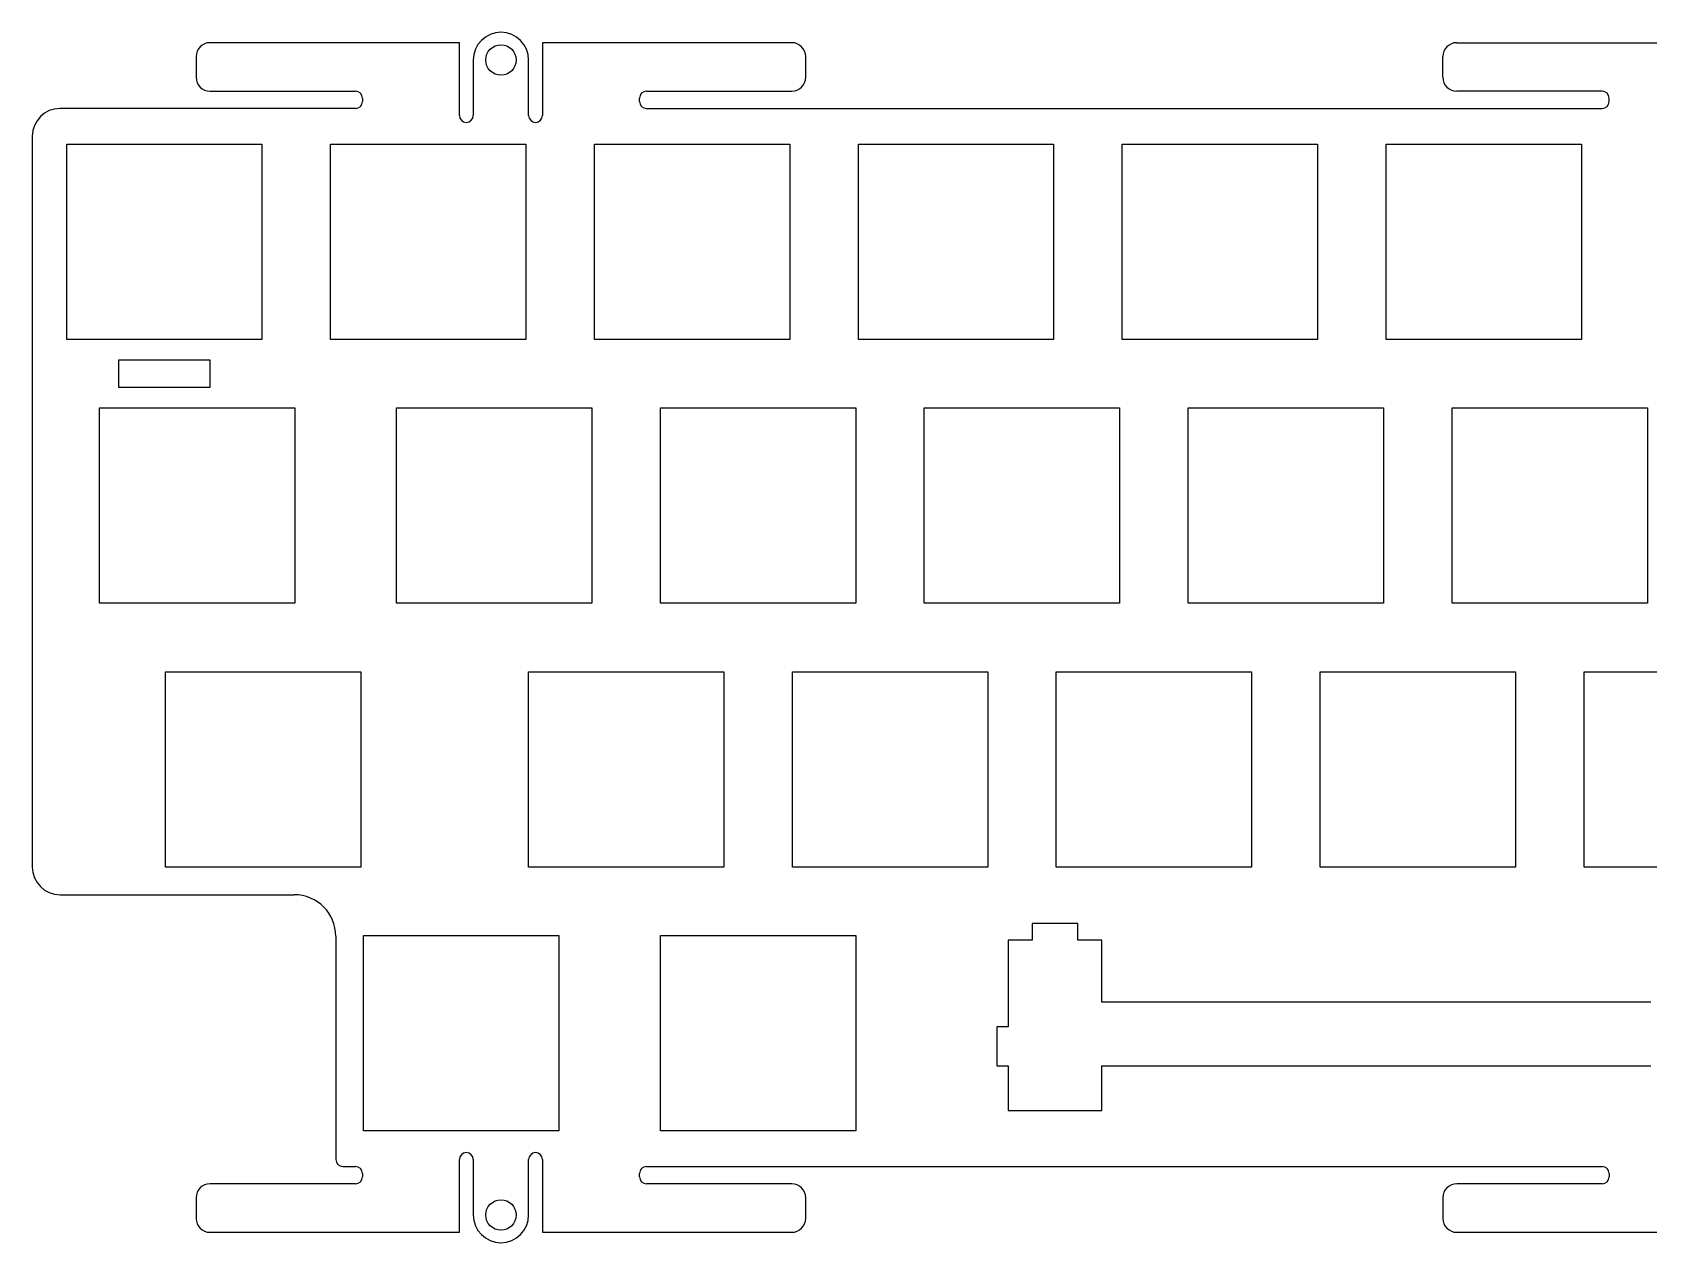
# Model space of a CAD drawing. Header units: millimetres. Extents: x -257 to -10, y 133 to 221.
# Drawn here: x -257.2 to -140.5, y 133.5 to 220.9 of the extents above; entities that cross this region are included whole.
import ezdxf

# ---------------------------------------------------------------- set-up
doc = ezdxf.new("R2010")
doc.units = ezdxf.units.MM
for name, color, linetype in [('Shape', 7, 'CONTINUOUS'), ('Shape003', 7, 'CONTINUOUS'), ('Shape184', 7, 'CONTINUOUS'), ('Shape185', 7, 'CONTINUOUS'), ('Shape186', 7, 'CONTINUOUS'), ('Shape187', 7, 'CONTINUOUS'), ('Shape188', 7, 'CONTINUOUS'), ('Shape189', 7, 'CONTINUOUS'), ('Shape190', 7, 'CONTINUOUS'), ('Shape191', 7, 'CONTINUOUS'), ('Shape192', 7, 'CONTINUOUS'), ('Shape225', 7, 'CONTINUOUS'), ('Shape226', 7, 'CONTINUOUS'), ('Shape227', 7, 'CONTINUOUS'), ('Shape228', 7, 'CONTINUOUS'), ('Shape229', 7, 'CONTINUOUS'), ('Shape230', 7, 'CONTINUOUS'), ('Shape231', 7, 'CONTINUOUS'), ('Shape232', 7, 'CONTINUOUS'), ('Shape233', 7, 'CONTINUOUS'), ('Shape276', 7, 'CONTINUOUS'), ('Shape277', 7, 'CONTINUOUS'), ('Shape278', 7, 'CONTINUOUS'), ('Shape279', 7, 'CONTINUOUS'), ('Shape280', 7, 'CONTINUOUS'), ('Shape281', 7, 'CONTINUOUS'), ('Shape282', 7, 'CONTINUOUS'), ('Shape283', 7, 'CONTINUOUS'), ('Shape284', 7, 'CONTINUOUS'), ('Shape285', 7, 'CONTINUOUS'), ('Shape286', 7, 'CONTINUOUS'), ('Shape287', 7, 'CONTINUOUS'), ('Shape288', 7, 'CONTINUOUS'), ('Shape289', 7, 'CONTINUOUS'), ('Shape290', 7, 'CONTINUOUS'), ('Shape291', 7, 'CONTINUOUS'), ('Shape292', 7, 'CONTINUOUS'), ('Shape293', 7, 'CONTINUOUS'), ('Shape294', 7, 'CONTINUOUS'), ('Shape295', 7, 'CONTINUOUS'), ('Shape296', 7, 'CONTINUOUS'), ('Shape297', 7, 'CONTINUOUS'), ('Shape298', 7, 'CONTINUOUS'), ('Shape299', 7, 'CONTINUOUS'), ('Shape300', 7, 'CONTINUOUS'), ('Shape301', 7, 'CONTINUOUS'), ('Shape315', 7, 'CONTINUOUS'), ('Shape316', 7, 'CONTINUOUS'), ('Shape317', 7, 'CONTINUOUS'), ('Shape318', 7, 'CONTINUOUS'), ('Shape319', 7, 'CONTINUOUS'), ('Shape320', 7, 'CONTINUOUS'), ('Shape321', 7, 'CONTINUOUS'), ('Shape322', 7, 'CONTINUOUS'), ('Shape323', 7, 'CONTINUOUS'), ('Shape324', 7, 'CONTINUOUS'), ('Shape325', 7, 'CONTINUOUS'), ('Shape326', 7, 'CONTINUOUS'), ('Shape327', 7, 'CONTINUOUS'), ('Shape328', 7, 'CONTINUOUS'), ('Shape329', 7, 'CONTINUOUS'), ('Shape330', 7, 'CONTINUOUS'), ('Shape331', 7, 'CONTINUOUS'), ('Shape332', 7, 'CONTINUOUS'), ('Shape333', 7, 'CONTINUOUS'), ('Shape334', 7, 'CONTINUOUS'), ('Shape335', 7, 'CONTINUOUS'), ('Shape336', 7, 'CONTINUOUS'), ('Shape337', 7, 'CONTINUOUS'), ('Shape338', 7, 'CONTINUOUS'), ('Shape339', 7, 'CONTINUOUS'), ('Shape340', 7, 'CONTINUOUS'), ('Shape341', 7, 'CONTINUOUS'), ('Shape342', 7, 'CONTINUOUS'), ('Shape343', 7, 'CONTINUOUS'), ('Shape344', 7, 'CONTINUOUS'), ('Shape345', 7, 'CONTINUOUS'), ('Shape346', 7, 'CONTINUOUS'), ('Shape347', 7, 'CONTINUOUS'), ('Shape348', 7, 'CONTINUOUS'), ('Shape349', 7, 'CONTINUOUS'), ('Shape350', 7, 'CONTINUOUS'), ('Shape351', 7, 'CONTINUOUS'), ('Shape376', 7, 'CONTINUOUS'), ('Shape377', 7, 'CONTINUOUS'), ('Shape378', 7, 'CONTINUOUS'), ('Shape379', 7, 'CONTINUOUS'), ('Shape384', 7, 'CONTINUOUS'), ('Shape385', 7, 'CONTINUOUS'), ('Shape386', 7, 'CONTINUOUS'), ('Shape387', 7, 'CONTINUOUS'), ('Shape388', 7, 'CONTINUOUS'), ('Shape389', 7, 'CONTINUOUS'), ('Shape390', 7, 'CONTINUOUS'), ('Shape391', 7, 'CONTINUOUS'), ('Shape404', 7, 'CONTINUOUS'), ('Shape405', 7, 'CONTINUOUS'), ('Shape406', 7, 'CONTINUOUS'), ('Shape407', 7, 'CONTINUOUS'), ('Shape412', 7, 'CONTINUOUS'), ('Shape413', 7, 'CONTINUOUS'), ('Shape414', 7, 'CONTINUOUS'), ('Shape415', 7, 'CONTINUOUS'), ('Shape416', 7, 'CONTINUOUS'), ('Shape417', 7, 'CONTINUOUS'), ('Shape418', 7, 'CONTINUOUS'), ('Shape419', 7, 'CONTINUOUS'), ('Shape420', 7, 'CONTINUOUS'), ('Shape421', 7, 'CONTINUOUS'), ('Shape422', 7, 'CONTINUOUS'), ('Shape423', 7, 'CONTINUOUS'), ('Shape424', 7, 'CONTINUOUS'), ('Shape425', 7, 'CONTINUOUS'), ('Shape426', 7, 'CONTINUOUS'), ('Shape427', 7, 'CONTINUOUS'), ('Shape432', 7, 'CONTINUOUS'), ('Shape433', 7, 'CONTINUOUS'), ('Shape434', 7, 'CONTINUOUS'), ('Shape435', 7, 'CONTINUOUS'), ('Shape440', 7, 'CONTINUOUS'), ('Shape441', 7, 'CONTINUOUS'), ('Shape442', 7, 'CONTINUOUS'), ('Shape443', 7, 'CONTINUOUS'), ('Shape448', 7, 'CONTINUOUS'), ('Shape450', 7, 'CONTINUOUS'), ('Shape451', 7, 'CONTINUOUS'), ('Shape456', 7, 'CONTINUOUS'), ('Shape457', 7, 'CONTINUOUS'), ('Shape458', 7, 'CONTINUOUS'), ('Shape459', 7, 'CONTINUOUS'), ('Shape468', 7, 'CONTINUOUS'), ('Shape469', 7, 'CONTINUOUS'), ('Shape470', 7, 'CONTINUOUS'), ('Shape471', 7, 'CONTINUOUS'), ('Shape476', 7, 'CONTINUOUS'), ('Shape477', 7, 'CONTINUOUS'), ('Shape478', 7, 'CONTINUOUS'), ('Shape479', 7, 'CONTINUOUS'), ('Shape484', 7, 'CONTINUOUS'), ('Shape485', 7, 'CONTINUOUS'), ('Shape486', 7, 'CONTINUOUS'), ('Shape487', 7, 'CONTINUOUS'), ('Shape488', 7, 'CONTINUOUS'), ('Shape489', 7, 'CONTINUOUS'), ('Shape490', 7, 'CONTINUOUS'), ('Shape491', 7, 'CONTINUOUS'), ('Shape492', 7, 'CONTINUOUS'), ('Shape493', 7, 'CONTINUOUS'), ('Shape494', 7, 'CONTINUOUS'), ('Shape495', 7, 'CONTINUOUS'), ('Shape496', 7, 'CONTINUOUS'), ('Shape497', 7, 'CONTINUOUS'), ('Shape498', 7, 'CONTINUOUS'), ('Shape499', 7, 'CONTINUOUS'), ('Shape508', 7, 'CONTINUOUS'), ('Shape509', 7, 'CONTINUOUS'), ('Shape510', 7, 'CONTINUOUS'), ('Shape511', 7, 'CONTINUOUS'), ('Shape525', 7, 'CONTINUOUS'), ('Shape526', 7, 'CONTINUOUS'), ('Shape527', 7, 'CONTINUOUS'), ('Shape528', 7, 'CONTINUOUS'), ('Shape529', 7, 'CONTINUOUS'), ('Shape530', 7, 'CONTINUOUS'), ('Shape531', 7, 'CONTINUOUS'), ('Shape532', 7, 'CONTINUOUS'), ('Shape533', 7, 'CONTINUOUS'), ('Shape534', 7, 'CONTINUOUS'), ('Shape535', 7, 'CONTINUOUS'), ('Shape536', 7, 'CONTINUOUS'), ('Shape537', 7, 'CONTINUOUS'), ('Shape538', 7, 'CONTINUOUS'), ('Shape539', 7, 'CONTINUOUS')]:
    doc.layers.add(name, color=color, linetype=linetype)

msp = doc.modelspace()

# ---------------------------------------------------------------- linework, layer by layer
at = {"layer": 'Shape'}
msp.add_circle((-223.335, 218.854), 1.1, dxfattribs=at)
at = {"layer": 'Shape003'}
msp.add_circle((-223.335, 135.456), 1.1, dxfattribs=at)
at = {"layer": 'Shape184'}
msp.add_line((-212.835, 138.955), (-143.835, 138.955), dxfattribs=at)
at = {"layer": 'Shape185'}
msp.add_arc((-143.835, 138.455), 0.5, 0, 90, dxfattribs=at)
at = {"layer": 'Shape186'}
msp.add_line((-143.335, 138.455), (-143.335, 138.206), dxfattribs=at)
at = {"layer": 'Shape187'}
msp.add_arc((-143.835, 138.206), 0.5, -90, 0, dxfattribs=at)
at = {"layer": 'Shape188'}
msp.add_line((-143.835, 137.706), (-154.335, 137.706), dxfattribs=at)
at = {"layer": 'Shape189'}
msp.add_arc((-154.335, 136.706), 1, 90, 180, dxfattribs=at)
at = {"layer": 'Shape190'}
msp.add_line((-155.335, 136.706), (-155.335, 135.206), dxfattribs=at)
at = {"layer": 'Shape191'}
msp.add_arc((-154.335, 135.206), 1, 180, -90, dxfattribs=at)
at = {"layer": 'Shape192'}
msp.add_line((-154.335, 134.206), (-136.335, 134.206), dxfattribs=at)
at = {"layer": 'Shape225'}
msp.add_line((-212.835, 215.355), (-143.835, 215.355), dxfattribs=at)
at = {"layer": 'Shape226'}
msp.add_arc((-143.835, 215.855), 0.5, -90, 0, dxfattribs=at)
at = {"layer": 'Shape227'}
msp.add_line((-143.335, 215.855), (-143.335, 216.104), dxfattribs=at)
at = {"layer": 'Shape228'}
msp.add_arc((-143.835, 216.104), 0.5, 0, 90, dxfattribs=at)
at = {"layer": 'Shape229'}
msp.add_line((-143.835, 216.604), (-154.335, 216.604), dxfattribs=at)
at = {"layer": 'Shape230'}
msp.add_arc((-154.335, 217.604), 1, 180, -90, dxfattribs=at)
at = {"layer": 'Shape231'}
msp.add_line((-155.335, 217.604), (-155.335, 219.104), dxfattribs=at)
at = {"layer": 'Shape232'}
msp.add_arc((-154.335, 219.104), 1, 90, 180, dxfattribs=at)
at = {"layer": 'Shape233'}
msp.add_line((-154.335, 220.104), (-136.335, 220.104), dxfattribs=at)
at = {"layer": 'Shape276'}
msp.add_arc((-212.835, 215.855), 0.5, 180, -90, dxfattribs=at)
at = {"layer": 'Shape277'}
msp.add_line((-213.335, 215.855), (-213.335, 216.104), dxfattribs=at)
at = {"layer": 'Shape278'}
msp.add_arc((-212.835, 216.104), 0.5, 90, 180, dxfattribs=at)
at = {"layer": 'Shape279'}
msp.add_line((-212.835, 216.604), (-202.335, 216.604), dxfattribs=at)
at = {"layer": 'Shape280'}
msp.add_arc((-202.335, 217.604), 1, -90, 0, dxfattribs=at)
at = {"layer": 'Shape281'}
msp.add_line((-201.335, 217.604), (-201.335, 219.104), dxfattribs=at)
at = {"layer": 'Shape282'}
msp.add_arc((-202.335, 219.104), 1, 0, 90, dxfattribs=at)
at = {"layer": 'Shape283'}
msp.add_line((-202.335, 220.104), (-220.335, 220.104), dxfattribs=at)
at = {"layer": 'Shape284'}
msp.add_line((-220.335, 220.104), (-220.335, 214.854), dxfattribs=at)
at = {"layer": 'Shape285'}
msp.add_arc((-220.835, 214.854), 0.5, 180, 0, dxfattribs=at)
at = {"layer": 'Shape286'}
msp.add_line((-221.335, 214.854), (-221.335, 218.854), dxfattribs=at)
at = {"layer": 'Shape287'}
msp.add_arc((-223.335, 218.854), 2, 0, 180, dxfattribs=at)
at = {"layer": 'Shape288'}
msp.add_line((-225.335, 218.854), (-225.335, 214.854), dxfattribs=at)
at = {"layer": 'Shape289'}
msp.add_arc((-225.835, 214.854), 0.5, 180, 0, dxfattribs=at)
at = {"layer": 'Shape290'}
msp.add_line((-226.335, 214.854), (-226.335, 220.104), dxfattribs=at)
at = {"layer": 'Shape291'}
msp.add_line((-226.335, 220.104), (-244.335, 220.104), dxfattribs=at)
at = {"layer": 'Shape292'}
msp.add_arc((-244.335, 219.104), 1, 90, 180, dxfattribs=at)
at = {"layer": 'Shape293'}
msp.add_line((-245.335, 219.104), (-245.335, 217.604), dxfattribs=at)
at = {"layer": 'Shape294'}
msp.add_arc((-244.335, 217.604), 1, 180, -90, dxfattribs=at)
at = {"layer": 'Shape295'}
msp.add_line((-244.335, 216.604), (-233.835, 216.604), dxfattribs=at)
at = {"layer": 'Shape296'}
msp.add_arc((-233.835, 216.104), 0.5, 0, 90, dxfattribs=at)
at = {"layer": 'Shape297'}
msp.add_line((-233.335, 216.104), (-233.335, 215.855), dxfattribs=at)
at = {"layer": 'Shape298'}
msp.add_arc((-233.835, 215.855), 0.5, -90, 0, dxfattribs=at)
at = {"layer": 'Shape299'}
msp.add_line((-233.835, 215.355), (-255.165, 215.355), dxfattribs=at)
at = {"layer": 'Shape300'}
msp.add_arc((-255.165, 213.355), 2, 90, 180, dxfattribs=at)
at = {"layer": 'Shape301'}
msp.add_line((-257.165, 213.355), (-257.165, 160.58), dxfattribs=at)
at = {"layer": 'Shape315'}
msp.add_arc((-255.165, 160.58), 2, 180, -90, dxfattribs=at)
at = {"layer": 'Shape316'}
msp.add_line((-255.165, 158.58), (-238.255, 158.58), dxfattribs=at)
at = {"layer": 'Shape317'}
msp.add_arc((-238.255, 155.58), 3, 0, 90, dxfattribs=at)
at = {"layer": 'Shape318'}
msp.add_line((-235.255, 155.58), (-235.255, 139.455), dxfattribs=at)
at = {"layer": 'Shape319'}
msp.add_arc((-234.755, 139.455), 0.5, 180, -90, dxfattribs=at)
at = {"layer": 'Shape320'}
msp.add_line((-234.755, 138.955), (-233.835, 138.955), dxfattribs=at)
at = {"layer": 'Shape321'}
msp.add_arc((-233.835, 138.455), 0.5, 0, 90, dxfattribs=at)
at = {"layer": 'Shape322'}
msp.add_line((-233.335, 138.455), (-233.335, 138.206), dxfattribs=at)
at = {"layer": 'Shape323'}
msp.add_arc((-233.835, 138.206), 0.5, -90, 0, dxfattribs=at)
at = {"layer": 'Shape324'}
msp.add_line((-233.835, 137.706), (-244.335, 137.706), dxfattribs=at)
at = {"layer": 'Shape325'}
msp.add_arc((-244.335, 136.706), 1, 90, 180, dxfattribs=at)
at = {"layer": 'Shape326'}
msp.add_line((-245.335, 136.706), (-245.335, 135.206), dxfattribs=at)
at = {"layer": 'Shape327'}
msp.add_arc((-244.335, 135.206), 1, 180, -90, dxfattribs=at)
at = {"layer": 'Shape328'}
msp.add_line((-244.335, 134.206), (-226.335, 134.206), dxfattribs=at)
at = {"layer": 'Shape329'}
msp.add_line((-226.335, 134.206), (-226.335, 139.456), dxfattribs=at)
at = {"layer": 'Shape330'}
msp.add_arc((-225.835, 139.456), 0.5, 0, 180, dxfattribs=at)
at = {"layer": 'Shape331'}
msp.add_line((-225.335, 139.456), (-225.335, 135.456), dxfattribs=at)
at = {"layer": 'Shape332'}
msp.add_arc((-223.335, 135.456), 2, 180, 0, dxfattribs=at)
at = {"layer": 'Shape333'}
msp.add_line((-221.335, 135.456), (-221.335, 139.456), dxfattribs=at)
at = {"layer": 'Shape334'}
msp.add_arc((-220.835, 139.456), 0.5, 0, 180, dxfattribs=at)
at = {"layer": 'Shape335'}
msp.add_line((-220.335, 139.456), (-220.335, 134.206), dxfattribs=at)
at = {"layer": 'Shape336'}
msp.add_line((-220.335, 134.206), (-202.335, 134.206), dxfattribs=at)
at = {"layer": 'Shape337'}
msp.add_arc((-202.335, 135.206), 1, -90, 0, dxfattribs=at)
at = {"layer": 'Shape338'}
msp.add_line((-201.335, 135.206), (-201.335, 136.706), dxfattribs=at)
at = {"layer": 'Shape339'}
msp.add_arc((-202.335, 136.706), 1, 0, 90, dxfattribs=at)
at = {"layer": 'Shape340'}
msp.add_line((-202.335, 137.706), (-212.835, 137.706), dxfattribs=at)
at = {"layer": 'Shape341'}
msp.add_arc((-212.835, 138.206), 0.5, 180, -90, dxfattribs=at)
at = {"layer": 'Shape342'}
msp.add_line((-213.335, 138.206), (-213.335, 138.455), dxfattribs=at)
at = {"layer": 'Shape343'}
msp.add_arc((-212.835, 138.455), 0.5, 90, 180, dxfattribs=at)
at = {"layer": 'Shape344'}
msp.add_line((-235.635, 198.68), (-235.635, 212.78), dxfattribs=at)
at = {"layer": 'Shape345'}
msp.add_line((-235.635, 212.78), (-221.535, 212.78), dxfattribs=at)
at = {"layer": 'Shape346'}
msp.add_line((-221.535, 212.78), (-221.535, 198.68), dxfattribs=at)
at = {"layer": 'Shape347'}
msp.add_line((-221.535, 198.68), (-235.635, 198.68), dxfattribs=at)
at = {"layer": 'Shape348'}
msp.add_line((-247.545, 160.58), (-247.545, 174.68), dxfattribs=at)
at = {"layer": 'Shape349'}
msp.add_line((-247.545, 174.68), (-233.445, 174.68), dxfattribs=at)
at = {"layer": 'Shape350'}
msp.add_line((-233.445, 174.68), (-233.445, 160.58), dxfattribs=at)
at = {"layer": 'Shape351'}
msp.add_line((-233.445, 160.58), (-247.545, 160.58), dxfattribs=at)
at = {"layer": 'Shape376'}
msp.add_line((-230.875, 179.63), (-230.875, 193.73), dxfattribs=at)
at = {"layer": 'Shape377'}
msp.add_line((-230.875, 193.73), (-216.775, 193.73), dxfattribs=at)
at = {"layer": 'Shape378'}
msp.add_line((-216.775, 193.73), (-216.775, 179.63), dxfattribs=at)
at = {"layer": 'Shape379'}
msp.add_line((-216.775, 179.63), (-230.875, 179.63), dxfattribs=at)
at = {"layer": 'Shape384'}
msp.add_line((-197.535, 198.68), (-197.535, 212.78), dxfattribs=at)
at = {"layer": 'Shape385'}
msp.add_line((-197.535, 212.78), (-183.435, 212.78), dxfattribs=at)
at = {"layer": 'Shape386'}
msp.add_line((-183.435, 212.78), (-183.435, 198.68), dxfattribs=at)
at = {"layer": 'Shape387'}
msp.add_line((-183.435, 198.68), (-197.535, 198.68), dxfattribs=at)
at = {"layer": 'Shape388'}
msp.add_line((-159.625, 179.63), (-173.725, 179.63), dxfattribs=at)
at = {"layer": 'Shape389'}
msp.add_line((-173.725, 179.63), (-173.725, 193.73), dxfattribs=at)
at = {"layer": 'Shape390'}
msp.add_line((-173.725, 193.73), (-159.625, 193.73), dxfattribs=at)
at = {"layer": 'Shape391'}
msp.add_line((-159.625, 193.73), (-159.625, 179.63), dxfattribs=at)
at = {"layer": 'Shape404'}
msp.add_line((-178.675, 179.63), (-192.775, 179.63), dxfattribs=at)
at = {"layer": 'Shape405'}
msp.add_line((-192.775, 179.63), (-192.775, 193.73), dxfattribs=at)
at = {"layer": 'Shape406'}
msp.add_line((-192.775, 193.73), (-178.675, 193.73), dxfattribs=at)
at = {"layer": 'Shape407'}
msp.add_line((-178.675, 193.73), (-178.675, 179.63), dxfattribs=at)
at = {"layer": 'Shape412'}
msp.add_line((-202.295, 160.58), (-202.295, 174.68), dxfattribs=at)
at = {"layer": 'Shape413'}
msp.add_line((-202.295, 174.68), (-188.195, 174.68), dxfattribs=at)
at = {"layer": 'Shape414'}
msp.add_line((-188.195, 174.68), (-188.195, 160.58), dxfattribs=at)
at = {"layer": 'Shape415'}
msp.add_line((-188.195, 160.58), (-202.295, 160.58), dxfattribs=at)
at = {"layer": 'Shape416'}
msp.add_line((-145.335, 198.68), (-159.435, 198.68), dxfattribs=at)
at = {"layer": 'Shape417'}
msp.add_line((-159.435, 198.68), (-159.435, 212.78), dxfattribs=at)
at = {"layer": 'Shape418'}
msp.add_line((-159.435, 212.78), (-145.335, 212.78), dxfattribs=at)
at = {"layer": 'Shape419'}
msp.add_line((-145.335, 212.78), (-145.335, 198.68), dxfattribs=at)
at = {"layer": 'Shape420'}
msp.add_line((-202.485, 212.78), (-202.485, 198.68), dxfattribs=at)
at = {"layer": 'Shape421'}
msp.add_line((-202.485, 198.68), (-216.585, 198.68), dxfattribs=at)
at = {"layer": 'Shape422'}
msp.add_line((-216.585, 198.68), (-216.585, 212.78), dxfattribs=at)
at = {"layer": 'Shape423'}
msp.add_line((-216.585, 212.78), (-202.485, 212.78), dxfattribs=at)
at = {"layer": 'Shape424'}
msp.add_line((-164.385, 212.78), (-164.385, 198.68), dxfattribs=at)
at = {"layer": 'Shape425'}
msp.add_line((-164.385, 198.68), (-178.485, 198.68), dxfattribs=at)
at = {"layer": 'Shape426'}
msp.add_line((-178.485, 198.68), (-178.485, 212.78), dxfattribs=at)
at = {"layer": 'Shape427'}
msp.add_line((-178.485, 212.78), (-164.385, 212.78), dxfattribs=at)
at = {"layer": 'Shape432'}
msp.add_line((-211.825, 179.63), (-211.825, 193.73), dxfattribs=at)
at = {"layer": 'Shape433'}
msp.add_line((-211.825, 193.73), (-197.725, 193.73), dxfattribs=at)
at = {"layer": 'Shape434'}
msp.add_line((-197.725, 193.73), (-197.725, 179.63), dxfattribs=at)
at = {"layer": 'Shape435'}
msp.add_line((-197.725, 179.63), (-211.825, 179.63), dxfattribs=at)
at = {"layer": 'Shape440'}
msp.add_line((-140.575, 193.73), (-140.575, 179.63), dxfattribs=at)
at = {"layer": 'Shape441'}
msp.add_line((-140.575, 179.63), (-154.675, 179.63), dxfattribs=at)
at = {"layer": 'Shape442'}
msp.add_line((-154.675, 179.63), (-154.675, 193.73), dxfattribs=at)
at = {"layer": 'Shape443'}
msp.add_line((-154.675, 193.73), (-140.575, 193.73), dxfattribs=at)
at = {"layer": 'Shape448'}
msp.add_line((-145.145, 174.68), (-131.045, 174.68), dxfattribs=at)
at = {"layer": 'Shape450'}
msp.add_line((-131.045, 160.58), (-145.145, 160.58), dxfattribs=at)
at = {"layer": 'Shape451'}
msp.add_line((-145.145, 160.58), (-145.145, 174.68), dxfattribs=at)
at = {"layer": 'Shape456'}
msp.add_line((-150.095, 160.58), (-164.195, 160.58), dxfattribs=at)
at = {"layer": 'Shape457'}
msp.add_line((-164.195, 160.58), (-164.195, 174.68), dxfattribs=at)
at = {"layer": 'Shape458'}
msp.add_line((-164.195, 174.68), (-150.095, 174.68), dxfattribs=at)
at = {"layer": 'Shape459'}
msp.add_line((-150.095, 174.68), (-150.095, 160.58), dxfattribs=at)
at = {"layer": 'Shape468'}
msp.add_line((-183.245, 174.68), (-169.145, 174.68), dxfattribs=at)
at = {"layer": 'Shape469'}
msp.add_line((-169.145, 174.68), (-169.145, 160.58), dxfattribs=at)
at = {"layer": 'Shape470'}
msp.add_line((-169.145, 160.58), (-183.245, 160.58), dxfattribs=at)
at = {"layer": 'Shape471'}
msp.add_line((-183.245, 160.58), (-183.245, 174.68), dxfattribs=at)
at = {"layer": 'Shape476'}
msp.add_line((-207.245, 160.58), (-221.345, 160.58), dxfattribs=at)
at = {"layer": 'Shape477'}
msp.add_line((-221.345, 160.58), (-221.345, 174.68), dxfattribs=at)
at = {"layer": 'Shape478'}
msp.add_line((-221.345, 174.68), (-207.245, 174.68), dxfattribs=at)
at = {"layer": 'Shape479'}
msp.add_line((-207.245, 174.68), (-207.245, 160.58), dxfattribs=at)
at = {"layer": 'Shape484'}
msp.add_line((-240.585, 198.68), (-254.685, 198.68), dxfattribs=at)
at = {"layer": 'Shape485'}
msp.add_line((-254.685, 198.68), (-254.685, 212.78), dxfattribs=at)
at = {"layer": 'Shape486'}
msp.add_line((-254.685, 212.78), (-240.585, 212.78), dxfattribs=at)
at = {"layer": 'Shape487'}
msp.add_line((-240.585, 212.78), (-240.585, 198.68), dxfattribs=at)
at = {"layer": 'Shape488'}
msp.add_line((-244.345, 197.205), (-244.345, 195.205), dxfattribs=at)
at = {"layer": 'Shape489'}
msp.add_line((-244.345, 195.205), (-250.925, 195.205), dxfattribs=at)
at = {"layer": 'Shape490'}
msp.add_line((-250.925, 195.205), (-250.925, 197.205), dxfattribs=at)
at = {"layer": 'Shape491'}
msp.add_line((-250.925, 197.205), (-244.345, 197.205), dxfattribs=at)
at = {"layer": 'Shape492'}
msp.add_line((-238.205, 179.63), (-252.305, 179.63), dxfattribs=at)
at = {"layer": 'Shape493'}
msp.add_line((-252.305, 179.63), (-252.305, 193.73), dxfattribs=at)
at = {"layer": 'Shape494'}
msp.add_line((-252.305, 193.73), (-238.205, 193.73), dxfattribs=at)
at = {"layer": 'Shape495'}
msp.add_line((-238.205, 193.73), (-238.205, 179.63), dxfattribs=at)
at = {"layer": 'Shape496'}
msp.add_line((-233.255, 141.53), (-233.255, 155.63), dxfattribs=at)
at = {"layer": 'Shape497'}
msp.add_line((-233.255, 155.63), (-219.155, 155.63), dxfattribs=at)
at = {"layer": 'Shape498'}
msp.add_line((-219.155, 155.63), (-219.155, 141.53), dxfattribs=at)
at = {"layer": 'Shape499'}
msp.add_line((-219.155, 141.53), (-233.255, 141.53), dxfattribs=at)
at = {"layer": 'Shape508'}
msp.add_line((-197.725, 155.63), (-197.725, 141.53), dxfattribs=at)
at = {"layer": 'Shape509'}
msp.add_line((-197.725, 141.53), (-211.825, 141.53), dxfattribs=at)
at = {"layer": 'Shape510'}
msp.add_line((-211.825, 141.53), (-211.825, 155.63), dxfattribs=at)
at = {"layer": 'Shape511'}
msp.add_line((-211.825, 155.63), (-197.725, 155.63), dxfattribs=at)
at = {"layer": 'Shape525'}
msp.add_line((-140.335, 150.831), (-179.965, 150.831), dxfattribs=at)
at = {"layer": 'Shape526'}
msp.add_line((-179.965, 150.831), (-179.965, 155.301), dxfattribs=at)
at = {"layer": 'Shape527'}
msp.add_line((-179.965, 155.301), (-181.685, 155.301), dxfattribs=at)
at = {"layer": 'Shape528'}
msp.add_line((-181.685, 155.301), (-181.685, 156.501), dxfattribs=at)
at = {"layer": 'Shape529'}
msp.add_line((-181.685, 156.501), (-184.985, 156.501), dxfattribs=at)
at = {"layer": 'Shape530'}
msp.add_line((-184.985, 156.501), (-184.985, 155.301), dxfattribs=at)
at = {"layer": 'Shape531'}
msp.add_line((-184.985, 155.301), (-186.715, 155.301), dxfattribs=at)
at = {"layer": 'Shape532'}
msp.add_line((-186.715, 155.301), (-186.715, 149.031), dxfattribs=at)
at = {"layer": 'Shape533'}
msp.add_line((-186.715, 149.031), (-187.535, 149.031), dxfattribs=at)
at = {"layer": 'Shape534'}
msp.add_line((-187.535, 149.031), (-187.535, 146.231), dxfattribs=at)
at = {"layer": 'Shape535'}
msp.add_line((-187.535, 146.231), (-186.715, 146.231), dxfattribs=at)
at = {"layer": 'Shape536'}
msp.add_line((-186.715, 146.231), (-186.715, 143.001), dxfattribs=at)
at = {"layer": 'Shape537'}
msp.add_line((-186.715, 143.001), (-179.965, 143.001), dxfattribs=at)
at = {"layer": 'Shape538'}
msp.add_line((-179.965, 143.001), (-179.965, 146.231), dxfattribs=at)
at = {"layer": 'Shape539'}
msp.add_line((-179.965, 146.231), (-140.335, 146.231), dxfattribs=at)

doc.saveas('drawing.dxf')
